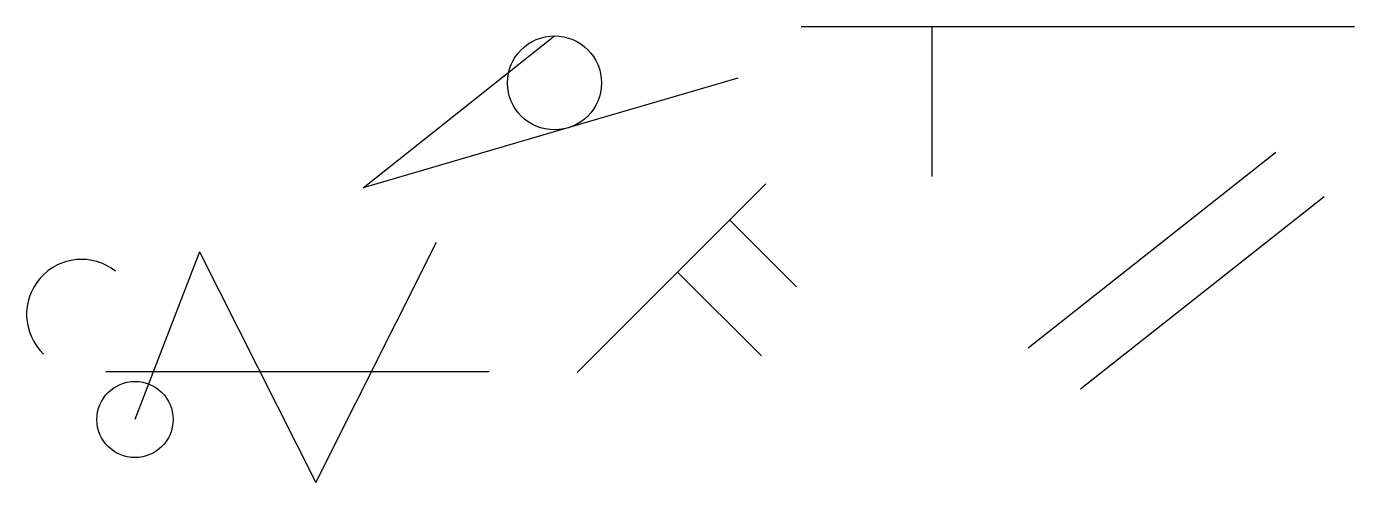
# Model space of a CAD drawing. Header units: millimetres. Extents: x 102 to 739, y 81 to 300.
import ezdxf

# ---------------------------------------------------------------- set-up
doc = ezdxf.new("R2010")
doc.units = ezdxf.units.MM

msp = doc.modelspace()

# ---------------------------------------------------------------- linework, layer by layer
for p, q in [((473.82, 300.2), (739.47, 300.2)), ((536.54, 300.2), (536.54, 228.24)), ((263.66, 222.72), (355.46, 295.7)), ((443.46, 275.4), (361.81, 251.48)), ((361.81, 251.48), (263.66, 222.72)), ((582.89, 145.93), (701.67, 239.92)), ((366.32, 133.99), (456.99, 224.66)), ((607.95, 126.15), (724.86, 218.66)), ((471.67, 175.17), (439.58, 207.26)), ((185.03, 192.02), (154.08, 111.47)), ((185.03, 192.02), (240.87, 81.26)), ((240.87, 81.26), (298.79, 196.68)), ((454.8, 142), (414.57, 182.24)), ((140.08, 134.62), (324.03, 134.62))]:
    msp.add_line(p, q)
for centre, radius in [((355.46, 273.13), 22.56), ((154.08, 111.47), 18.29)]:
    msp.add_circle(centre, radius)
msp.add_arc((128.4, 162), 26.37, 51.66957, 226.28201)

doc.saveas('drawing.dxf')
